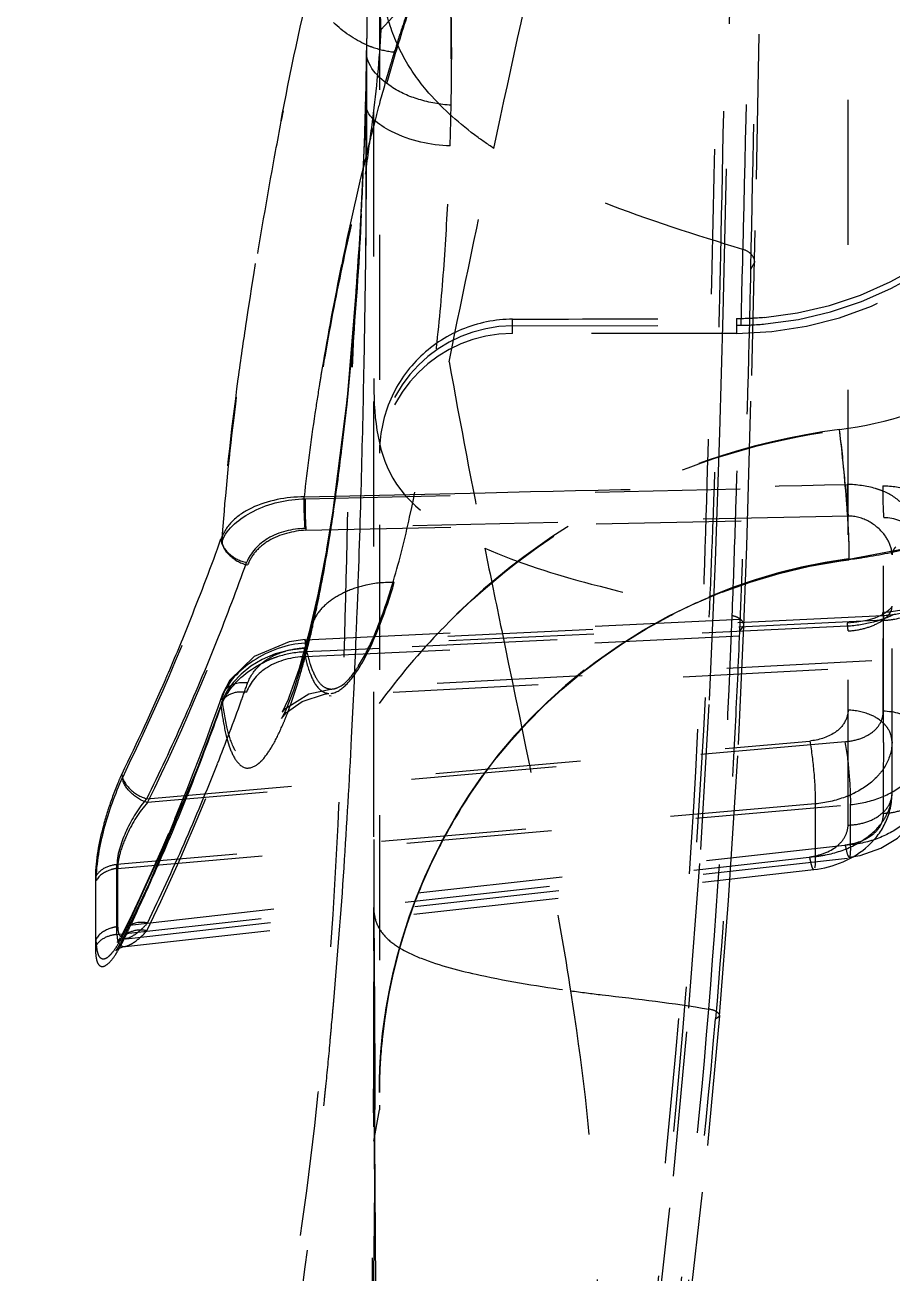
# Model space of a CAD drawing. Header units: millimetres. Extents: x 1540 to 3369, y -3458 to 1222.
# Drawn here: x 2624.33 to 2634.09, y -501.6 to -487.55 of the extents above; entities that cross this region are included whole.
import ezdxf

# ---------------------------------------------------------------- set-up
doc = ezdxf.new("R2010")
doc.units = ezdxf.units.MM
doc.header["$LTSCALE"] = 16.335
doc.linetypes.add('HIDDEN', pattern=[0.2, 0.1, -0.1])
doc.layers.add('21', color=7, linetype='CONTINUOUS')

msp = doc.modelspace()

# ---------------------------------------------------------------- linework, layer by layer
at = {"layer": '21', "color": 8, "linetype": 'HIDDEN'}
for p, q in [((2633.592, -496.558), (2633.596, -481.11)), ((2632.561, -489.286), (2632.668, -483.542)), ((2628.251, -506.491), (2628.251, -483.979)), ((2628.315, -486.644), (2628.315, -499.765)), ((2628.16, -488.424), (2628.162, -488.399)), ((2628.16, -488.48), (2628.162, -488.399)), ((2628.162, -488.399), (2628.162, -490.183)), ((2628.16, -488.424), (2628.151, -488.734)), ((2628.151, -488.734), (2628.08, -490.198)), ((2628.17, -489.325), (2628.171, -489.112)), ((2628.111, -489.676), (2628.108, -489.771)), ((2632.405, -490.215), (2632.408, -490.076)), ((2628.08, -490.198), (2627.952, -491.748)), ((2632.495, -490.299), (2632.54, -490.219)), ((2632.141, -490.871), (2632.143, -490.792)), ((2629.815, -491.021), (2629.815, -490.862)), ((2629.815, -490.937), (2632.336, -490.93)), ((2632.336, -490.852), (2632.336, -491.021)), ((2632.335, -491.021), (2629.815, -491.021)), ((2627.952, -491.748), (2627.761, -493.251)), ((2627.478, -492.885), (2633.981, -492.737)), ((2627.468, -492.861), (2627.812, -492.853)), ((2627.812, -492.853), (2628.315, -492.842)), ((2628.315, -492.842), (2629.506, -492.815)), ((2633.592, -493.078), (2627.479, -493.217)), ((2627.488, -493.237), (2633.992, -493.098)), ((2633.987, -495.273), (2633.992, -493.098)), ((2627.761, -493.251), (2627.552, -494.329)), ((2633.599, -493.565), (2634.314, -493.43)), ((2633.596, -493.561), (2633.599, -493.565)), ((2633.596, -493.567), (2633.599, -493.571)), ((2633.599, -493.565), (2633.599, -493.565)), ((2633.599, -493.571), (2633.599, -493.571)), ((2634.086, -496.202), (2634.086, -493.516)), ((2627.625, -493.945), (2627.521, -494.396)), ((2627.48, -494.472), (2633.983, -494.164)), ((2633.983, -494.164), (2633.983, -494.164)), ((2634.086, -494.097), (2634.086, -494.092)), ((2633.982, -494.203), (2627.478, -494.51)), ((2633.992, -494.252), (2627.489, -494.56)), ((2633.581, -494.319), (2628.315, -494.568)), ((2632.369, -494.38), (2632.418, -494.313)), ((2633.69, -494.275), (2633.583, -494.285)), ((2633.583, -494.283), (2633.583, -494.283)), ((2633.801, -494.255), (2633.69, -494.275)), ((2633.891, -494.228), (2633.801, -494.255)), ((2627.521, -494.396), (2627.411, -494.794)), ((2627.554, -494.323), (2627.466, -494.665)), ((2627.478, -494.661), (2633.592, -494.371)), ((2627.552, -494.329), (2627.544, -494.411)), ((2627.554, -494.323), (2627.552, -494.329)), ((2627.469, -494.569), (2627.306, -494.588)), ((2627.47, -494.573), (2627.469, -494.572)), ((2627.48, -494.472), (2627.48, -494.472)), ((2627.761, -494.595), (2627.565, -494.604)), ((2628.315, -494.568), (2627.761, -494.595)), ((2637.122, -494.537), (2627.782, -495.026)), ((2626.907, -494.661), (2626.63, -494.927)), ((2626.995, -494.693), (2626.867, -494.77)), ((2627.466, -494.665), (2627.349, -495.043)), ((2627.565, -494.604), (2627.468, -494.608)), ((2636.627, -494.637), (2627.774, -495.101)), ((2626.758, -494.858), (2626.669, -494.952)), ((2626.867, -494.77), (2626.758, -494.858)), ((2627.411, -494.794), (2627.301, -495.11)), ((2626.63, -494.927), (2626.55, -495.083)), ((2626.55, -495.083), (2626.497, -495.233)), ((2626.557, -495.134), (2626.537, -495.188)), ((2626.55, -495.083), (2626.544, -495.12)), ((2627.349, -495.043), (2627.257, -495.272)), ((2627.301, -495.11), (2627.287, -495.144)), ((2627.749, -495.1), (2627.774, -495.101)), ((2627.782, -495.026), (2627.784, -495.026)), ((2626.54, -495.18), (2626.267, -495.913)), ((2626.497, -495.233), (2626.426, -495.427)), ((2626.532, -495.222), (2626.537, -495.188)), ((2626.537, -495.188), (2626.54, -495.18)), ((2627.257, -495.272), (2627.226, -495.334)), ((2626.426, -495.427), (2626.356, -495.616)), ((2625.697, -496.261), (2633.159, -495.612)), ((2633.56, -495.62), (2625.706, -496.304)), ((2626.356, -495.616), (2626.286, -495.8)), ((2633.989, -495.628), (2633.988, -496.07)), ((2626.286, -495.8), (2626.216, -495.98)), ((2626.267, -495.913), (2625.718, -497.223)), ((2626.216, -495.98), (2626.146, -496.156)), ((2633.988, -496.07), (2633.987, -496.427)), ((2626.146, -496.156), (2626.077, -496.326)), ((2633.22, -496.32), (2625.36, -497.004)), ((2625.369, -497.046), (2633.62, -496.328)), ((2626.077, -496.326), (2626.009, -496.492)), ((2633.22, -496.32), (2633.22, -496.912)), ((2633.62, -496.781), (2633.62, -496.328)), ((2625.941, -496.653), (2625.874, -496.809)), ((2633.62, -496.781), (2625.369, -497.703)), ((2625.874, -496.809), (2625.808, -496.96)), ((2625.36, -497.79), (2633.22, -496.912)), ((2625.466, -497.838), (2633.606, -496.929)), ((2625.808, -496.96), (2625.743, -497.105)), ((2625.36, -497.266), (2625.36, -497.004)), ((2625.369, -497.046), (2625.369, -497.703)), ((2625.457, -497.925), (2633.206, -497.06)), ((2625.743, -497.105), (2625.68, -497.244)), ((2625.119, -497.143), (2625.119, -497.928)), ((2625.36, -497.528), (2625.36, -497.266)), ((2625.718, -497.223), (2625.429, -497.839)), ((2625.68, -497.244), (2625.618, -497.377)), ((2625.618, -497.377), (2625.558, -497.504)), ((2625.36, -497.79), (2625.36, -497.528)), ((2625.558, -497.504), (2625.501, -497.624)), ((2628.307, -508.27), (2628.252, -497.488)), ((2628.254, -497.487), (2628.258, -498.168)), ((2625.501, -497.624), (2625.447, -497.736)), ((2625.559, -497.593), (2625.524, -497.668)), ((2625.453, -497.817), (2625.417, -497.892)), ((2625.436, -497.756), (2625.425, -497.805)), ((2625.439, -497.75), (2625.436, -497.756)), ((2625.483, -497.755), (2625.453, -497.817)), ((2625.428, -497.84), (2625.399, -497.894)), ((2625.428, -497.84), (2625.417, -497.892)), ((2625.441, -497.837), (2625.458, -497.835)), ((2625.443, -497.926), (2625.445, -497.925)), ((2625.444, -497.926), (2625.457, -497.925)), ((2625.459, -497.839), (2625.466, -497.838)), ((2628.258, -498.168), (2628.26, -498.574)), ((2628.26, -498.574), (2628.262, -498.857)), ((2627.778, -498.806), (2627.786, -498.72)), ((2632.099, -498.742), (2632.146, -498.707)), ((2632.146, -498.707), (2632.146, -498.706)), ((2628.262, -498.857), (2628.263, -499.171)), ((2628.263, -499.171), (2628.264, -499.569)), ((2628.264, -499.569), (2628.265, -499.763)), ((2628.251, -500.117), (2628.315, -499.765))]:
    msp.add_line(p, q, dxfattribs=at)
for points in [[(2630.523, -507.928), (2630.76, -506.695), (2631.117, -504.55), (2631.402, -502.491), (2631.626, -500.513), (2631.8, -498.621), (2631.933, -496.833), (2632.032, -495.152), (2632.1, -493.588), (2632.149, -492.139), (2632.186, -490.8), (2632.301, -485.496)], [(2632.418, -494.313), (2632.45, -493.418), (2632.507, -491.495), (2632.561, -489.286)], [(2628.111, -489.678), (2628.086, -490.138), (2628.049, -490.69)], [(2628.003, -491.253), (2627.947, -491.82), (2627.881, -492.382), (2627.805, -492.929), (2627.72, -493.452)], [(2631.876, -494.061), (2632.198, -493.921), (2632.528, -493.804), (2632.871, -493.704), (2633.225, -493.624), (2633.599, -493.565)], [(2632.175, -493.935), (2632.488, -493.823), (2632.815, -493.725), (2633.156, -493.644), (2633.511, -493.583), (2633.599, -493.571)], [(2634.486, -493.969), (2634.485, -493.97), (2634.483, -493.977), (2634.473, -493.993), (2634.45, -494.017), (2634.412, -494.046), (2634.356, -494.079), (2634.278, -494.111), (2634.175, -494.141), (2634.049, -494.161), (2633.983, -494.166)], [(2629.484, -495.999), (2629.654, -495.77), (2629.842, -495.547), (2630.045, -495.33), (2630.263, -495.12), (2630.496, -494.917), (2630.744, -494.723), (2631.007, -494.538), (2631.284, -494.365), (2631.575, -494.203), (2631.88, -494.055)], [(2634.012, -494.168), (2633.96, -494.198), (2633.891, -494.228)], [(2634.072, -494.117), (2634.049, -494.14), (2634.019, -494.163)], [(2634.086, -494.096), (2634.086, -494.096), (2634.083, -494.101), (2634.072, -494.117)], [(2629.636, -495.799), (2629.801, -495.601), (2629.978, -495.407), (2630.168, -495.216), (2630.371, -495.029), (2630.588, -494.848), (2630.819, -494.674), (2631.063, -494.507), (2631.32, -494.348), (2631.591, -494.2)], [(2632.145, -498.706), (2632.247, -497.408), (2632.357, -495.652), (2632.418, -494.313)], [(2627.48, -494.469), (2627.299, -494.493), (2626.907, -494.661)], [(2627.306, -494.588), (2627.142, -494.631), (2626.995, -494.693)], [(2626.669, -494.952), (2626.603, -495.046), (2626.557, -495.134)], [(2627.226, -495.334), (2627.213, -495.357), (2627.271, -495.291), (2627.445, -495.165), (2627.698, -495.084), (2627.748, -495.077)], [(2627.287, -495.144), (2627.22, -495.286), (2627.259, -495.244), (2627.521, -495.08), (2627.784, -495.025)], [(2628.579, -497.82), (2628.652, -497.593), (2628.734, -497.369), (2628.828, -497.143), (2628.932, -496.915), (2629.049, -496.686), (2629.179, -496.456), (2629.323, -496.226), (2629.481, -495.997)], [(2628.644, -497.619), (2628.717, -497.417), (2628.799, -497.214), (2628.889, -497.011), (2628.988, -496.808), (2629.097, -496.605), (2629.215, -496.402), (2629.344, -496.2), (2629.484, -495.999)], [(2633.605, -496.921), (2633.728, -496.9), (2633.959, -496.82), (2634.146, -496.706), (2634.289, -496.572), (2634.392, -496.425), (2634.457, -496.27), (2634.485, -496.11), (2634.486, -496.071)], [(2625.396, -497.83), (2625.375, -497.864), (2625.365, -497.877)], [(2625.436, -497.756), (2625.423, -497.782), (2625.405, -497.813)], [(2628.315, -499.561), (2628.315, -499.499), (2628.32, -499.31), (2628.333, -499.111), (2628.352, -498.906), (2628.38, -498.695), (2628.417, -498.479), (2628.462, -498.26), (2628.516, -498.038), (2628.579, -497.816)], [(2625.35, -497.97), (2625.347, -497.974), (2625.364, -497.959), (2625.397, -497.94), (2625.439, -497.927), (2625.443, -497.926)], [(2625.397, -497.897), (2625.363, -497.953), (2625.35, -497.97)], [(2625.365, -497.877), (2625.362, -497.881), (2625.363, -497.88), (2625.38, -497.866), (2625.405, -497.85), (2625.434, -497.839), (2625.441, -497.837)], [(2628.315, -499.571), (2628.317, -499.414), (2628.325, -499.222), (2628.341, -499.02), (2628.364, -498.816), (2628.393, -498.616), (2628.429, -498.418), (2628.472, -498.219), (2628.522, -498.02)], [(2628.257, -498.166), (2628.23, -502.306), (2628.171, -503.648)], [(2631.636, -503.295), (2631.767, -502.315), (2632.011, -500.166), (2632.146, -498.707)]]:
    msp.add_lwpolyline(points, dxfattribs=at)
for centre, radius, start, end in [((2700.574, -516.384), 83.119, 154.08027, 160.63914), ((2632.335, -487.121), 3.9, 270.0158, 89.9842), ((2091.599, -476.882), 540.971, 358.60247, 359.0178), ((1808.553, -470.861), 824.171, 358.648553, 358.919114), ((2632.31, -486.93), 3.925, 274.9175, 359.998), ((2632.321, -487.016), 3.914, 274.9836, 359.9844), ((2727.648, -489.084), 99.486, 179.04714, 179.16371), ((2647.475, -493.731), 19.881, 162.1831, 162.8003), ((2569.347, -487.043), 58.83, 359.05045, 359.22881), ((2628.596, -486.777), 1.082, 246.7944, 251.0999), ((2548.252, -488.34), 79.922, 359.85901, 0.36201), ((2628.584, -486.814), 1.043, 251.105, 264.4795), ((2641.073, -491.752), 13.18, 162.7867, 163.0394), ((2571.258, -487.076), 56.919, 358.8619, 359.0511), ((2573.851, -487.127), 54.326, 358.6588, 358.8619), ((2583.071, -487.288), 45.104, 357.5558, 358.4859), ((2476.878, -488.211), 151.296, 359.65871, 359.87655), ((2650.653, -494.461), 23.136, 164.9058, 165.5303), ((2593.453, -487.841), 35.675, 358.2831, 359.0205), ((2653.755, -495.264), 26.34, 165.5259, 165.9607), ((2657.248, -496.133), 29.939, 166.1142, 166.5629), ((2655.583, -495.723), 28.225, 165.9573, 166.1116), ((2661.406, -497.118), 34.213, 166.5757, 168.4096), ((2582.063, -487.247), 46.113, 356.6309, 357.5579), ((2471.14, -488.295), 157.033, 359.31104, 359.62441), ((2582.746, -487.285), 45.429, 356.419, 356.6284), ((2582.834, -487.291), 45.341, 355.8586, 356.4195), ((2453.207, -488.047), 174.968, 358.88099, 359.3005), ((2325.432, -483.365), 306.801, 358.61285, 358.73254), ((2660.804, -497.025), 33.605, 168.3591, 170.4103), ((2584.948, -487.452), 43.221, 354.5399, 355.8693), ((2629.819, -492.441), 1.504, 90.1717, 179.9822), ((2632.32, -487.002), 3.851, 270.2416, 274.8964), ((2632.324, -487.062), 3.868, 270.1838, 275.0011), ((2629.815, -492.521), 1.5, 90, 180), ((2717.502, -475.563), 89.798, 190.11959, 191.48296), ((2657.069, -496.381), 29.815, 170.4361, 170.7664), ((2469.356, -488.399), 158.815, 358.41418, 358.89417), ((2588.58, -487.792), 39.573, 354.3016, 354.5298), ((2590.931, -488.027), 37.21, 354.0158, 354.3022), ((2598.378, -488.839), 29.719, 352.5031, 354.0762), ((2604.513, -489.643), 23.531, 351.5673, 352.494), ((2496.398, -489.17), 131.762, 357.82404, 358.42373), ((2607.048, -490.014), 20.969, 351.1007, 351.5551), ((2607.803, -490.132), 20.205, 350.903, 351.0992), ((2602.235, -484.699), 25.807, 333.9764, 340.3814), ((2601.877, -484.511), 26.187, 338.2, 340.3059), ((2813.978, -456.096), 188.218, 191.44354, 191.73194), ((2632.864, -487.727), 5.886, 279.2153, 284.4827), ((2602.838, -485.04), 25.464, 338.2018, 340.354), ((2632.885, -487.85), 5.761, 277.0884, 279.2031), ((2602.31, -484.884), 26.035, 333.9826, 340.3727), ((2507.891, -489.599), 120.26, 357.69229, 357.82025), ((2602.448, -484.737), 25.574, 336.761, 338.1939), ((2533.045, -490.496), 99.311, 355.30125, 357.86202), ((2145.168, -493.857), 488.824, 359.79249, 359.95373), ((2616.253, -491.698), 11.612, 346.0888, 346.4879), ((2616.366, -491.769), 11.485, 346.7005, 347.0893), ((2521.405, -490.164), 106.735, 357.09447, 357.70348), ((2624.807, -492.945), 3.754, 336.2445, 337.5123), ((2634.751, -499.895), 7.974, 135.9119, 143.8211), ((2602.668, -484.97), 25.648, 336.0472, 338.1976), ((2617.05, -491.896), 10.791, 345.5514, 346.0907), ((2627.535, -495.787), 1.182, 108.0766, 113.0197), ((2627.524, -495.754), 1.147, 92.8022, 108.065), ((2602.636, -484.817), 25.369, 336.5472, 336.7593), ((2602.545, -484.775), 25.47, 333.9014, 336.5428), ((2602.499, -486.38), 25.801, 340.1039, 340.5788), ((2601.715, -486.354), 26.331, 334.2217, 340.5541), ((2601.749, -486.168), 26.601, 334.1924, 340.4697), ((2602.24, -486.285), 26.077, 338.4422, 340.1017), ((2601.263, -486.255), 26.813, 338.388, 340.462), ((2601.863, -484.609), 26.531, 333.9461, 336.0401), ((2539.112, -491.092), 89.004, 356.16897, 357.11346), ((2601.762, -486.096), 26.591, 336.3366, 338.4405), ((2601.825, -486.474), 26.21, 336.2728, 338.3822), ((2634.457, -499.6), 6.141, 147.1343, 155.1639), ((2601.2, -485.849), 27.204, 334.2646, 336.3363), ((2845.045, -496.366), 216.794, 180.09376, 180.29618), ((2945.347, -496.753), 317.096, 179.99541, 180.13275), ((2601.916, -486.512), 26.111, 334.8891, 336.269), ((2551.346, -491.926), 76.742, 355.05834, 356.17948), ((2634.522, -499.631), 6.213, 155.1573, 163.3468), ((2601.661, -486.393), 26.393, 334.502, 334.7099), ((2634.449, -499.609), 6.137, 163.3434, 170.4737), ((2555.552, -492.282), 72.52, 354.90732, 355.0527), ((2634.309, -499.585), 5.994, 170.4822, 175.1486), ((2548.422, -491.798), 83.88, 352.14124, 355.32706), ((2555.767, -492.301), 72.304, 354.67791, 354.83826), ((2545.963, -491.412), 86.447, 352.09728, 355.13611), ((2555.371, -492.264), 72.703, 354.2873, 354.67775), ((2346.039, -500.321), 282.223, 0.13448, 0.25516), ((2634.16, -499.572), 5.845, 175.1482, 179.9868), ((2555.093, -492.236), 72.982, 354.13575, 354.28749), ((2558.908, -492.684), 69.141, 351.45048, 354.18191), ((2488.81, -499.939), 139.455, 359.92841, 0.0723), ((2538.921, -500.072), 89.344, 359.01837, 359.97354)]:
    msp.add_arc(centre, radius, start, end, dxfattribs=at)
msp.add_ellipse((2559.427, -425.751), major_axis=(1245.426, 0.87), ratio=0.052403, start_param=-1.514286, end_param=-1.512258, dxfattribs=at)
for points, knots in [([(2611.575, -497.351), (2612.064, -495.871), (2613.105, -492.854), (2614.799, -488.416), (2616.69, -484.151), (2619.312, -478.964), (2622.077, -474.254), (2624.504, -469.904), (2625.576, -467.978), (2626.072, -467.116)], [0, 0, 0, 0, 0.13916, 0.284801, 0.423898, 0.555404, 0.803295, 0.911186, 1, 1, 1, 1]), ([(2626.198, -480.2), (2625.53, -481.578), (2624.24, -484.46), (2623.107, -487.408), (2622.583, -488.946)], [0, 0, 0, 0, 0.485312, 1, 1, 1, 1]), ([(2620.032, -492.601), (2620.229, -491.903), (2620.635, -490.542), (2621.473, -487.983), (2622.588, -485.199), (2623.958, -482.485), (2624.953, -481.016), (2625.432, -480.455)], [0, 0, 0, 0, 0.162695, 0.318687, 0.60398, 0.834614, 1, 1, 1, 1]), ([(2621.497, -493.002), (2622.146, -490.817), (2623.548, -486.535), (2625.36, -482.407), (2626.338, -480.414)], [0, 0, 0, 0, 0.506653, 1, 1, 1, 1]), ([(2619.745, -497.107), (2620.11, -495.658), (2620.695, -493.469), (2621.577, -490.569), (2622.538, -487.729), (2623.814, -484.426), (2624.936, -481.887), (2625.5, -480.7)], [0, 0, 0, 0, 0.257319, 0.390261, 0.522105, 0.773658, 1, 1, 1, 1]), ([(2624.733, -480.979), (2624.08, -482.025), (2622.843, -484.428), (2621.296, -488.3), (2619.994, -492.454), (2619.253, -495.248), (2618.924, -496.626)], [0, 0, 0, 0, 0.220945, 0.482469, 0.746194, 1, 1, 1, 1]), ([(2625.481, -481.229), (2624.919, -482.417), (2623.829, -484.912), (2622.314, -488.805), (2621.035, -492.93), (2620.27, -495.736), (2619.912, -497.147)], [0, 0, 0, 0, 0.233339, 0.483503, 0.741455, 1, 1, 1, 1]), ([(2632.197, -482.415), (2632.245, -483.445), (2632.202, -485.442), (2632.094, -488.345), (2632.041, -491.167), (2631.946, -495.143), (2631.671, -499.405), (2631.105, -504.065), (2630.687, -506.606), (2630.41, -507.951)], [0, 0, 0, 0, 0.120585, 0.233469, 0.340009, 0.450823, 0.698828, 0.839374, 1, 1, 1, 1]), ([(2632.157, -490.152), (2632.185, -488.926), (2632.229, -486.603), (2632.267, -484.279), (2632.276, -483.181)], [0, 0, 0, 0, 0.527582, 1, 1, 1, 1]), ([(2629.604, -488.938), (2629.805, -487.995), (2630.085, -486.74), (2630.342, -485.481), (2630.404, -485.166)], [0, 0, 0, 0, 0.750627, 1, 1, 1, 1]), ([(2626.544, -493.364), (2626.575, -492.908), (2626.67, -491.965), (2626.874, -490.544), (2627.074, -489.352), (2627.248, -488.435), (2627.377, -487.808), (2627.503, -487.242), (2627.624, -486.749), (2627.734, -486.34), (2627.822, -486.056), (2627.888, -485.878), (2627.929, -485.781), (2627.966, -485.71), (2627.999, -485.664), (2628.034, -485.638), (2628.072, -485.654), (2628.092, -485.698), (2628.103, -485.733), (2628.108, -485.755)], [0, 0, 0, 0, 0.170278, 0.353487, 0.535269, 0.621194, 0.70139, 0.77409, 0.83762, 0.890692, 0.932176, 0.948336, 0.961385, 0.97132, 0.978231, 0.982591, 0.986201, 0.991665, 1, 1, 1, 1]), ([(2628.134, -486.067), (2628.169, -486.308), (2628.271, -486.815), (2628.318, -487.331), (2628.332, -487.604)], [0, 0, 0, 0, 0.472257, 1, 1, 1, 1]), ([(2628.993, -486.716), (2628.971, -486.715), (2628.915, -486.762), (2628.853, -486.869), (2628.772, -487.044), (2628.64, -487.395), (2628.459, -487.971), (2628.233, -488.796), (2628.001, -489.759), (2627.782, -490.798), (2627.601, -491.848), (2627.514, -492.547), (2627.478, -492.885)], [0, 0, 0, 0, 0.010561, 0.030147, 0.05992, 0.099617, 0.206142, 0.34276, 0.500698, 0.6701, 0.840425, 1, 1, 1, 1]), ([(2629.124, -487.928), (2629.126, -487.758), (2629.124, -487.458), (2629.109, -487.118), (2629.083, -486.907), (2629.063, -486.803), (2629.029, -486.718), (2628.994, -486.716)], [0, 0, 0, 0, 0.412813, 0.722006, 0.833425, 0.915629, 1, 1, 1, 1]), ([(2627.544, -487.03), (2627.407, -487.609), (2627.142, -488.893), (2626.921, -490.185), (2626.815, -490.892)], [0, 0, 0, 0, 0.453961, 1, 1, 1, 1]), ([(2628.65, -487.342), (2628.642, -487.366), (2628.607, -487.468), (2628.573, -487.569), (2628.548, -487.648)], [0, 0, 0, 0, 0.234301, 1, 1, 1, 1]), ([(2629.123, -488.451), (2629.125, -488.352), (2629.13, -488), (2629.13, -487.648), (2629.123, -487.395)], [0, 0, 0, 0, 0.282402, 1, 1, 1, 1]), ([(2628.843, -488.28), (2628.742, -488.159), (2628.56, -487.896), (2628.446, -487.597), (2628.401, -487.444)], [0, 0, 0, 0, 0.496565, 1, 1, 1, 1]), ([(2628.332, -487.604), (2628.314, -487.939), (2628.261, -488.454), (2628.166, -489.142), (2628.118, -489.5), (2628.11, -489.679)], [0, 0, 0, 0, 0.482516, 0.742654, 1, 1, 1, 1]), ([(2633.495, -492.103), (2634.035, -492.033), (2635.094, -491.693), (2636.399, -490.668), (2637.249, -489.243), (2637.454, -488.15), (2637.456, -487.604)], [0, 0, 0, 0, 0.251113, 0.499773, 0.748574, 1, 1, 1, 1]), ([(2638.877, -487.599), (2638.875, -488.32), (2638.597, -489.772), (2637.463, -491.667), (2635.719, -493.021), (2634.311, -493.472), (2633.596, -493.561)], [0, 0, 0, 0, 0.25002, 0.500011, 0.749999, 1, 1, 1, 1]), ([(2629.123, -488.451), (2629, -488.446), (2628.76, -488.4), (2628.405, -488.248), (2628.155, -487.998), (2628.172, -487.835)], [0, 0, 0, 0, 0.30715, 0.591204, 1, 1, 1, 1]), ([(2628.275, -494.38), (2628.352, -494.194), (2628.495, -493.767), (2628.744, -492.762), (2628.917, -491.627), (2629.036, -490.429), (2629.103, -489.287), (2629.13, -488.455), (2629.124, -487.928)], [0, 0, 0, 0, 0.092702, 0.205975, 0.474954, 0.618357, 0.758336, 1, 1, 1, 1]), ([(2628.466, -487.907), (2628.454, -487.949), (2628.401, -488.125), (2628.352, -488.301), (2628.315, -488.436)], [0, 0, 0, 0, 0.237156, 1, 1, 1, 1]), ([(2629.604, -488.938), (2629.53, -488.89), (2629.255, -488.696), (2629.003, -488.469), (2628.843, -488.28)], [0, 0, 0, 0, 0.263515, 1, 1, 1, 1]), ([(2629.113, -488.91), (2628.885, -488.9), (2628.542, -488.836), (2628.158, -488.569), (2628.16, -488.424)], [0, 0, 0, 0, 0.611574, 1, 1, 1, 1]), ([(2632.408, -490.076), (2631.876, -489.913), (2630.912, -489.61), (2629.983, -489.188), (2629.604, -488.938)], [0, 0, 0, 0, 0.550636, 1, 1, 1, 1]), ([(2628.107, -489.771), (2628.067, -490.224), (2628.011, -491.205), (2627.944, -493.331), (2627.892, -496.085), (2627.689, -499.299), (2627.279, -502.318), (2626.712, -505.163), (2626.056, -507.792), (2625.362, -510.026), (2624.63, -511.741), (2623.858, -512.974), (2623.093, -513.873), (2622.321, -514.502), (2621.614, -514.763), (2621.071, -514.744), (2620.507, -514.576), (2619.782, -514.045), (2619, -512.988), (2618.623, -512.068), (2618.452, -511.533)], [0, 0, 0, 0, 0.043231, 0.093281, 0.202113, 0.30499, 0.399078, 0.491373, 0.580596, 0.656435, 0.713418, 0.757257, 0.794123, 0.82521, 0.851134, 0.86341, 0.876245, 0.906527, 0.946599, 1, 1, 1, 1]), ([(2628.108, -489.771), (2628.083, -490.264), (2628.017, -491.236), (2627.865, -492.633), (2627.689, -493.716), (2627.521, -494.472), (2627.395, -494.929), (2627.269, -495.299), (2627.143, -495.575), (2627.024, -495.757), (2626.909, -495.847), (2626.821, -495.848), (2626.764, -495.817), (2626.715, -495.762), (2626.649, -495.641), (2626.586, -495.424), (2626.557, -495.231), (2626.544, -495.12)], [0, 0, 0, 0, 0.206787, 0.408806, 0.589145, 0.666575, 0.733285, 0.788129, 0.830281, 0.860098, 0.879631, 0.887466, 0.895737, 0.905786, 0.918458, 0.952953, 1, 1, 1, 1]), ([(2632.54, -490.218), (2632.54, -490.189), (2632.508, -490.121), (2632.445, -490.087), (2632.408, -490.076)], [0, 0, 0, 0, 0.437875, 1, 1, 1, 1]), ([(2632.287, -494.201), (2632.3, -493.86), (2632.346, -492.531), (2632.381, -491.202), (2632.405, -490.215)], [0, 0, 0, 0, 0.257037, 1, 1, 1, 1]), ([(2632.494, -490.299), (2632.487, -490.631), (2632.454, -491.992), (2632.412, -493.352), (2632.369, -494.38)], [0, 0, 0, 0, 0.244131, 1, 1, 1, 1]), ([(2626.815, -490.892), (2626.783, -491.105), (2626.666, -491.917), (2626.576, -492.733), (2626.532, -493.336)], [0, 0, 0, 0, 0.26244, 1, 1, 1, 1]), ([(2632.029, -494.218), (2632.041, -493.934), (2632.087, -492.819), (2632.12, -491.703), (2632.141, -490.871)], [0, 0, 0, 0, 0.253979, 1, 1, 1, 1]), ([(2627.641, -491.597), (2627.623, -491.706), (2627.557, -492.126), (2627.502, -492.548), (2627.468, -492.861)], [0, 0, 0, 0, 0.260059, 1, 1, 1, 1]), ([(2628.251, -491.531), (2628.251, -491.911), (2628.309, -492.803), (2629.103, -493.266), (2629.501, -493.439)], [0, 0, 0, 0, 0.466606, 1, 1, 1, 1]), ([(2633.495, -492.103), (2632.478, -492.239), (2630.472, -492.915), (2628.921, -494.356), (2628.315, -495.184)], [0, 0, 0, 0, 0.499809, 1, 1, 1, 1]), ([(2629.024, -494.348), (2629.609, -493.745), (2630.998, -492.717), (2632.652, -492.221), (2633.495, -492.109)], [0, 0, 0, 0, 0.497081, 1, 1, 1, 1]), ([(2633.599, -493.571), (2633.602, -493.57), (2633.602, -493.555), (2633.605, -493.534), (2633.604, -493.494), (2633.604, -493.417), (2633.599, -493.29), (2633.589, -493.108), (2633.574, -492.891), (2633.546, -492.552), (2633.518, -492.286), (2633.495, -492.103)], [0, 0, 0, 0, 0.006497, 0.023105, 0.049418, 0.084914, 0.181049, 0.306452, 0.456037, 0.624811, 1, 1, 1, 1]), ([(2633.604, -493.485), (2633.603, -493.305), (2633.572, -492.846), (2633.529, -492.388), (2633.495, -492.109)], [0, 0, 0, 0, 0.389514, 1, 1, 1, 1]), ([(2633.99, -492.801), (2633.961, -492.789), (2633.83, -492.742), (2633.689, -492.725), (2633.581, -492.722)], [0, 0, 0, 0, 0.224825, 1, 1, 1, 1]), ([(2633.581, -492.722), (2633.581, -492.815), (2633.584, -492.933), (2633.59, -493.052), (2633.592, -493.078)], [0, 0, 0, 0, 0.780317, 1, 1, 1, 1]), ([(2633.981, -492.737), (2633.981, -492.768), (2633.982, -492.889), (2633.985, -493.009), (2633.992, -493.098)], [0, 0, 0, 0, 0.260042, 1, 1, 1, 1]), ([(2633.981, -492.737), (2634.085, -492.738), (2634.282, -492.766), (2634.537, -492.893), (2634.723, -493.081), (2634.77, -493.247), (2634.772, -493.328)], [0, 0, 0, 0, 0.286799, 0.544407, 0.776702, 1, 1, 1, 1]), ([(2627.468, -492.861), (2627.266, -492.866), (2626.969, -492.914), (2626.655, -493.118), (2626.559, -493.261), (2626.532, -493.336)], [0, 0, 0, 0, 0.549752, 0.783739, 1, 1, 1, 1]), ([(2626.544, -493.364), (2626.601, -493.212), (2626.919, -492.967), (2627.278, -492.888), (2627.478, -492.885)], [0, 0, 0, 0, 0.446763, 1, 1, 1, 1]), ([(2627.479, -493.217), (2627.477, -493.192), (2627.47, -493.073), (2627.468, -492.954), (2627.468, -492.861)], [0, 0, 0, 0, 0.215018, 1, 1, 1, 1]), ([(2627.478, -492.885), (2627.478, -492.976), (2627.48, -493.093), (2627.486, -493.21), (2627.488, -493.236)], [0, 0, 0, 0, 0.774624, 1, 1, 1, 1]), ([(2634.255, -493.003), (2634.239, -492.982), (2634.167, -492.896), (2634.069, -492.834), (2633.99, -492.801)], [0, 0, 0, 0, 0.241109, 1, 1, 1, 1]), ([(2634.486, -493.524), (2634.486, -493.414), (2634.35, -493.189), (2634.114, -493.095), (2633.992, -493.098)], [0, 0, 0, 0, 0.473038, 1, 1, 1, 1]), ([(2627.479, -493.217), (2627.334, -493.223), (2627.061, -493.28), (2626.866, -493.49), (2626.82, -493.601)], [0, 0, 0, 0, 0.546468, 1, 1, 1, 1]), ([(2627.488, -493.237), (2627.343, -493.248), (2627.129, -493.298), (2626.917, -493.468), (2626.853, -493.575), (2626.832, -493.629)], [0, 0, 0, 0, 0.54369, 0.783463, 1, 1, 1, 1]), ([(2627.561, -494.335), (2627.579, -494.257), (2627.652, -493.922), (2627.713, -493.585), (2627.754, -493.326)], [0, 0, 0, 0, 0.235224, 1, 1, 1, 1]), ([(2634.086, -493.516), (2634.086, -493.498), (2634.078, -493.422), (2634.044, -493.351), (2634.011, -493.304)], [0, 0, 0, 0, 0.240343, 1, 1, 1, 1]), ([(2626.532, -493.336), (2626.533, -493.398), (2626.622, -493.524), (2626.747, -493.587), (2626.82, -493.601)], [0, 0, 0, 0, 0.452449, 1, 1, 1, 1]), ([(2626.544, -493.364), (2626.544, -493.425), (2626.637, -493.548), (2626.759, -493.615), (2626.832, -493.629)], [0, 0, 0, 0, 0.454081, 1, 1, 1, 1]), ([(2629.501, -493.439), (2629.887, -493.61), (2630.813, -493.896), (2631.755, -494.096), (2632.287, -494.201)], [0, 0, 0, 0, 0.437519, 1, 1, 1, 1]), ([(2634.127, -493.426), (2634.121, -493.432), (2634.1, -493.458), (2634.086, -493.492), (2634.086, -493.516)], [0, 0, 0, 0, 0.274198, 1, 1, 1, 1]), ([(2633.596, -493.561), (2632.184, -493.74), (2629.4, -495.191), (2628.315, -498.137), (2628.315, -499.561)], [0, 0, 0, 0, 0.499671, 1, 1, 1, 1]), ([(2631.507, -494.241), (2631.67, -494.154), (2632.331, -493.835), (2633.051, -493.636), (2633.596, -493.567)], [0, 0, 0, 0, 0.250987, 1, 1, 1, 1]), ([(2633.599, -493.565), (2633.601, -493.564), (2633.602, -493.555), (2633.605, -493.531), (2633.604, -493.504), (2633.604, -493.485)], [0, 0, 0, 0, 0.079045, 0.274171, 1, 1, 1, 1]), ([(2634.772, -493.738), (2634.77, -493.802), (2634.707, -493.94), (2634.515, -494.074), (2634.266, -494.166), (2634.079, -494.196), (2633.982, -494.203)], [0, 0, 0, 0, 0.195055, 0.42675, 0.701304, 1, 1, 1, 1]), ([(2628.483, -493.826), (2628.376, -493.824), (2628.192, -493.839), (2627.949, -493.919), (2627.765, -494.023), (2627.621, -494.154), (2627.567, -494.267), (2627.554, -494.323)], [0, 0, 0, 0, 0.2848, 0.48772, 0.677342, 0.847398, 1, 1, 1, 1]), ([(2627.772, -495.076), (2627.835, -495.068), (2627.978, -494.961), (2628.245, -494.553), (2628.388, -494.14), (2628.483, -493.826)], [0, 0, 0, 0, 0.129294, 0.333611, 1, 1, 1, 1]), ([(2633.592, -494.371), (2633.653, -494.369), (2633.773, -494.349), (2633.952, -494.284), (2634.086, -494.177), (2634.086, -494.097)], [0, 0, 0, 0, 0.312207, 0.598486, 1, 1, 1, 1]), ([(2633.982, -494.203), (2633.981, -494.194), (2633.984, -494.184), (2633.98, -494.167), (2633.983, -494.166)], [0, 0, 0, 0, 0.744558, 1, 1, 1, 1]), ([(2633.992, -494.252), (2634.034, -494.251), (2634.183, -494.234), (2634.333, -494.178), (2634.413, -494.105)], [0, 0, 0, 0, 0.279486, 1, 1, 1, 1]), ([(2631.261, -503.255), (2631.361, -502.504), (2631.716, -499.501), (2631.928, -496.482), (2632.029, -494.218)], [0, 0, 0, 0, 0.250394, 1, 1, 1, 1]), ([(2632.376, -494.239), (2632.37, -494.234), (2632.343, -494.216), (2632.312, -494.206), (2632.287, -494.201)], [0, 0, 0, 0, 0.221308, 1, 1, 1, 1]), ([(2632.418, -494.313), (2632.418, -494.307), (2632.415, -494.277), (2632.394, -494.252), (2632.376, -494.239)], [0, 0, 0, 0, 0.225133, 1, 1, 1, 1]), ([(2633.583, -494.285), (2633.58, -494.285), (2633.584, -494.304), (2633.581, -494.311), (2633.581, -494.319)], [0, 0, 0, 0, 0.248037, 1, 1, 1, 1]), ([(2633.968, -494.245), (2633.938, -494.255), (2633.812, -494.293), (2633.681, -494.314), (2633.581, -494.319)], [0, 0, 0, 0, 0.240875, 1, 1, 1, 1]), ([(2633.592, -494.371), (2633.591, -494.359), (2633.589, -494.338), (2633.588, -494.31), (2633.584, -494.296), (2633.585, -494.286), (2633.583, -494.285)], [0, 0, 0, 0, 0.42645, 0.737466, 0.929572, 1, 1, 1, 1]), ([(2633.986, -494.184), (2633.986, -494.188), (2633.989, -494.211), (2633.99, -494.234), (2633.992, -494.252)], [0, 0, 0, 0, 0.182305, 1, 1, 1, 1]), ([(2628.029, -494.843), (2628.047, -494.818), (2628.13, -494.696), (2628.195, -494.563), (2628.242, -494.457)], [0, 0, 0, 0, 0.212137, 1, 1, 1, 1]), ([(2629.692, -494.367), (2629.901, -495.377), (2630.185, -496.725), (2630.414, -498.083), (2630.467, -498.424)], [0, 0, 0, 0, 0.749214, 1, 1, 1, 1]), ([(2632.369, -494.38), (2632.354, -494.736), (2632.287, -496.192), (2632.192, -497.646), (2632.099, -498.742)], [0, 0, 0, 0, 0.244772, 1, 1, 1, 1]), ([(2627.478, -494.51), (2627.272, -494.521), (2626.896, -494.655), (2626.601, -494.95), (2626.544, -495.12)], [0, 0, 0, 0, 0.534411, 1, 1, 1, 1]), ([(2627.194, -494.62), (2627.217, -494.611), (2627.312, -494.58), (2627.412, -494.564), (2627.489, -494.56)], [0, 0, 0, 0, 0.238243, 1, 1, 1, 1]), ([(2627.396, -494.958), (2627.405, -494.929), (2627.441, -494.807), (2627.475, -494.683), (2627.5, -494.588)], [0, 0, 0, 0, 0.236529, 1, 1, 1, 1]), ([(2627.469, -494.569), (2627.467, -494.572), (2627.47, -494.588), (2627.468, -494.599), (2627.468, -494.608)], [0, 0, 0, 0, 0.285109, 1, 1, 1, 1]), ([(2627.478, -494.661), (2627.478, -494.648), (2627.476, -494.627), (2627.475, -494.596), (2627.47, -494.582), (2627.472, -494.569), (2627.469, -494.569)], [0, 0, 0, 0, 0.410679, 0.728168, 0.929815, 1, 1, 1, 1]), ([(2627.48, -494.469), (2627.476, -494.47), (2627.482, -494.49), (2627.478, -494.5), (2627.478, -494.51)], [0, 0, 0, 0, 0.257518, 1, 1, 1, 1]), ([(2627.478, -494.51), (2627.493, -494.587), (2627.524, -494.721), (2627.588, -494.888), (2627.67, -495.002), (2627.748, -495.028), (2627.781, -495.026)], [0, 0, 0, 0, 0.366249, 0.644316, 0.843819, 1, 1, 1, 1]), ([(2627.489, -494.56), (2627.488, -494.547), (2627.486, -494.525), (2627.485, -494.494), (2627.48, -494.481), (2627.482, -494.469), (2627.48, -494.469)], [0, 0, 0, 0, 0.435628, 0.747953, 0.934339, 1, 1, 1, 1]), ([(2626.532, -495.222), (2626.552, -495.167), (2626.669, -494.938), (2626.892, -494.776), (2627.073, -494.699)], [0, 0, 0, 0, 0.228774, 1, 1, 1, 1]), ([(2627.478, -494.661), (2627.332, -494.669), (2627.056, -494.729), (2626.861, -494.947), (2626.82, -495.061)], [0, 0, 0, 0, 0.547839, 1, 1, 1, 1]), ([(2626.968, -494.758), (2626.984, -494.743), (2627.052, -494.686), (2627.131, -494.644), (2627.194, -494.62)], [0, 0, 0, 0, 0.239131, 1, 1, 1, 1]), ([(2627.468, -494.608), (2627.486, -494.697), (2627.522, -494.842), (2627.594, -494.981), (2627.637, -495.024)], [0, 0, 0, 0, 0.596861, 1, 1, 1, 1]), ([(2627.784, -495.026), (2627.803, -495.025), (2627.906, -494.996), (2627.979, -494.911), (2628.029, -494.843)], [0, 0, 0, 0, 0.192444, 1, 1, 1, 1]), ([(2626.832, -494.959), (2626.801, -494.954), (2626.697, -494.952), (2626.576, -495.012), (2626.55, -495.083)], [0, 0, 0, 0, 0.287725, 1, 1, 1, 1]), ([(2627.229, -495.424), (2627.244, -495.391), (2627.306, -495.238), (2627.358, -495.081), (2627.396, -494.958)], [0, 0, 0, 0, 0.223041, 1, 1, 1, 1]), ([(2626.54, -495.18), (2626.556, -495.135), (2626.649, -495.059), (2626.761, -495.051), (2626.82, -495.061)], [0, 0, 0, 0, 0.446426, 1, 1, 1, 1]), ([(2627.637, -495.024), (2627.645, -495.032), (2627.677, -495.059), (2627.718, -495.075), (2627.748, -495.077)], [0, 0, 0, 0, 0.277194, 1, 1, 1, 1]), ([(2626.532, -495.222), (2626.537, -495.256), (2626.554, -495.379), (2626.577, -495.502), (2626.6, -495.588)], [0, 0, 0, 0, 0.282415, 1, 1, 1, 1]), ([(2633.592, -495.265), (2633.591, -495.283), (2633.581, -495.354), (2633.545, -495.422), (2633.507, -495.462)], [0, 0, 0, 0, 0.24133, 1, 1, 1, 1]), ([(2633.56, -495.62), (2633.62, -495.614), (2633.73, -495.592), (2633.873, -495.518), (2633.968, -495.408), (2633.988, -495.317), (2633.987, -495.273)], [0, 0, 0, 0, 0.296498, 0.556145, 0.783485, 1, 1, 1, 1]), ([(2633.987, -495.273), (2634.109, -495.274), (2634.288, -495.329), (2634.454, -495.482), (2634.486, -495.583), (2634.486, -495.629)], [0, 0, 0, 0, 0.549755, 0.791288, 1, 1, 1, 1]), ([(2627.092, -495.696), (2627.104, -495.677), (2627.155, -495.589), (2627.198, -495.497), (2627.229, -495.424)], [0, 0, 0, 0, 0.220317, 1, 1, 1, 1]), ([(2634.02, -495.445), (2634.009, -495.431), (2633.958, -495.377), (2633.893, -495.337), (2633.841, -495.315)], [0, 0, 0, 0, 0.234829, 1, 1, 1, 1]), ([(2633.507, -495.462), (2633.487, -495.483), (2633.387, -495.565), (2633.257, -495.602), (2633.159, -495.612)], [0, 0, 0, 0, 0.229694, 1, 1, 1, 1]), ([(2634.086, -495.621), (2634.086, -495.574), (2634.066, -495.51), (2634.031, -495.458), (2634.02, -495.445)], [0, 0, 0, 0, 0.735156, 1, 1, 1, 1]), ([(2626.6, -495.588), (2626.607, -495.611), (2626.631, -495.692), (2626.663, -495.77), (2626.695, -495.82)], [0, 0, 0, 0, 0.296053, 1, 1, 1, 1]), ([(2626.946, -495.872), (2626.959, -495.862), (2627.016, -495.811), (2627.06, -495.747), (2627.092, -495.696)], [0, 0, 0, 0, 0.207477, 1, 1, 1, 1]), ([(2633.159, -495.612), (2633.182, -495.729), (2633.209, -495.964), (2633.223, -496.202), (2633.22, -496.32)], [0, 0, 0, 0, 0.50095, 1, 1, 1, 1]), ([(2633.62, -496.328), (2633.623, -496.21), (2633.607, -495.973), (2633.582, -495.737), (2633.56, -495.62)], [0, 0, 0, 0, 0.499111, 1, 1, 1, 1]), ([(2633.62, -496.328), (2633.735, -496.317), (2633.953, -496.266), (2634.232, -496.109), (2634.43, -495.895), (2634.486, -495.714), (2634.486, -495.629)], [0, 0, 0, 0, 0.287117, 0.551482, 0.787497, 1, 1, 1, 1]), ([(2634.086, -495.621), (2634.086, -495.649), (2634.076, -495.767), (2634.024, -495.879), (2633.971, -495.95)], [0, 0, 0, 0, 0.242338, 1, 1, 1, 1]), ([(2626.695, -495.82), (2626.723, -495.862), (2626.802, -495.947), (2626.909, -495.9), (2626.946, -495.872)], [0, 0, 0, 0, 0.517041, 1, 1, 1, 1]), ([(2625.417, -495.979), (2625.404, -496.009), (2625.348, -496.136), (2625.3, -496.266), (2625.267, -496.366)], [0, 0, 0, 0, 0.238068, 1, 1, 1, 1]), ([(2625.417, -495.979), (2625.417, -496.042), (2625.504, -496.17), (2625.625, -496.243), (2625.697, -496.261)], [0, 0, 0, 0, 0.455938, 1, 1, 1, 1]), ([(2633.971, -495.95), (2633.952, -495.975), (2633.866, -496.076), (2633.753, -496.153), (2633.662, -496.198)], [0, 0, 0, 0, 0.235794, 1, 1, 1, 1]), ([(2625.127, -497.184), (2625.132, -496.986), (2625.204, -496.586), (2625.341, -496.207), (2625.425, -496.021)], [0, 0, 0, 0, 0.493036, 1, 1, 1, 1]), ([(2625.706, -496.304), (2625.633, -496.285), (2625.515, -496.21), (2625.426, -496.084), (2625.425, -496.021)], [0, 0, 0, 0, 0.542968, 1, 1, 1, 1]), ([(2634.486, -496.071), (2634.486, -496.157), (2634.43, -496.338), (2634.232, -496.554), (2633.953, -496.714), (2633.735, -496.769), (2633.62, -496.781)], [0, 0, 0, 0, 0.212272, 0.448651, 0.713272, 1, 1, 1, 1]), ([(2625.697, -496.261), (2625.601, -496.365), (2625.461, -496.605), (2625.366, -496.87), (2625.36, -497.004)], [0, 0, 0, 0, 0.513856, 1, 1, 1, 1]), ([(2633.206, -497.06), (2633.428, -497.035), (2633.766, -496.897), (2634.036, -496.534), (2634.086, -496.312), (2634.086, -496.202)], [0, 0, 0, 0, 0.505282, 0.752875, 1, 1, 1, 1]), ([(2633.662, -496.198), (2633.629, -496.215), (2633.488, -496.275), (2633.336, -496.309), (2633.22, -496.32)], [0, 0, 0, 0, 0.242147, 1, 1, 1, 1]), ([(2633.592, -496.558), (2633.656, -496.557), (2633.779, -496.539), (2633.941, -496.464), (2634.056, -496.349), (2634.086, -496.249), (2634.086, -496.202)], [0, 0, 0, 0, 0.287755, 0.555176, 0.790384, 1, 1, 1, 1]), ([(2633.973, -496.529), (2633.991, -496.504), (2634.053, -496.406), (2634.086, -496.288), (2634.086, -496.202)], [0, 0, 0, 0, 0.263599, 1, 1, 1, 1]), ([(2625.267, -496.366), (2625.246, -496.433), (2625.171, -496.686), (2625.12, -496.949), (2625.119, -497.143)], [0, 0, 0, 0, 0.263972, 1, 1, 1, 1]), ([(2625.706, -496.304), (2625.611, -496.408), (2625.498, -496.596), (2625.396, -496.851), (2625.369, -496.985), (2625.369, -497.046)], [0, 0, 0, 0, 0.514497, 0.777378, 1, 1, 1, 1]), ([(2634.233, -496.376), (2634.176, -496.401), (2634.093, -496.423), (2634.009, -496.427), (2633.987, -496.427)], [0, 0, 0, 0, 0.742293, 1, 1, 1, 1]), ([(2633.159, -496.915), (2633.269, -496.9), (2633.431, -496.849), (2633.566, -496.692), (2633.59, -496.601), (2633.592, -496.558)], [0, 0, 0, 0, 0.550879, 0.7869, 1, 1, 1, 1]), ([(2633.661, -496.785), (2633.693, -496.768), (2633.81, -496.702), (2633.915, -496.609), (2633.973, -496.529)], [0, 0, 0, 0, 0.266289, 1, 1, 1, 1]), ([(2633.937, -496.593), (2633.919, -496.619), (2633.819, -496.725), (2633.67, -496.771), (2633.559, -496.784)], [0, 0, 0, 0, 0.219984, 1, 1, 1, 1]), ([(2633.22, -496.912), (2633.259, -496.908), (2633.411, -496.885), (2633.559, -496.836), (2633.661, -496.785)], [0, 0, 0, 0, 0.256205, 1, 1, 1, 1]), ([(2633.559, -496.784), (2633.566, -496.82), (2633.576, -496.866), (2633.591, -496.909), (2633.601, -496.922), (2633.605, -496.921)], [0, 0, 0, 0, 0.731711, 0.917729, 1, 1, 1, 1]), ([(2633.605, -496.921), (2633.609, -496.921), (2633.616, -496.906), (2633.621, -496.862), (2633.621, -496.816), (2633.62, -496.781)], [0, 0, 0, 0, 0.08208, 0.267839, 1, 1, 1, 1]), ([(2633.206, -497.06), (2633.201, -497.06), (2633.192, -497.044), (2633.183, -497.019), (2633.17, -496.972), (2633.163, -496.936), (2633.159, -496.915)], [0, 0, 0, 0, 0.084091, 0.280975, 0.590854, 1, 1, 1, 1]), ([(2633.22, -496.912), (2633.22, -496.926), (2633.221, -496.97), (2633.221, -497.013), (2633.215, -497.042)], [0, 0, 0, 0, 0.328909, 1, 1, 1, 1]), ([(2625.36, -497.004), (2625.308, -497.009), (2625.212, -497.033), (2625.139, -497.104), (2625.119, -497.143)], [0, 0, 0, 0, 0.540105, 1, 1, 1, 1]), ([(2625.369, -497.046), (2625.343, -497.048), (2625.252, -497.068), (2625.159, -497.123), (2625.127, -497.184)], [0, 0, 0, 0, 0.274915, 1, 1, 1, 1]), ([(2628.252, -497.488), (2628.252, -497.543), (2628.269, -497.657), (2628.368, -497.817), (2628.547, -497.954), (2628.697, -498.024), (2628.785, -498.058)], [0, 0, 0, 0, 0.19893, 0.406194, 0.661262, 1, 1, 1, 1]), ([(2625.706, -497.662), (2625.678, -497.655), (2625.583, -497.646), (2625.472, -497.69), (2625.439, -497.75)], [0, 0, 0, 0, 0.291144, 1, 1, 1, 1]), ([(2625.574, -497.782), (2625.585, -497.774), (2625.632, -497.738), (2625.675, -497.696), (2625.706, -497.662)], [0, 0, 0, 0, 0.224812, 1, 1, 1, 1]), ([(2625.369, -497.703), (2625.343, -497.706), (2625.252, -497.726), (2625.159, -497.78), (2625.127, -497.841)], [0, 0, 0, 0, 0.275575, 1, 1, 1, 1]), ([(2625.425, -497.805), (2625.408, -497.838), (2625.376, -497.897), (2625.327, -497.973), (2625.281, -498.027), (2625.241, -498.062), (2625.197, -498.073), (2625.162, -498.045), (2625.143, -497.992), (2625.135, -497.95), (2625.133, -497.925)], [0, 0, 0, 0, 0.211198, 0.384928, 0.52015, 0.617993, 0.68694, 0.754595, 0.853785, 1, 1, 1, 1]), ([(2625.36, -497.79), (2625.343, -497.792), (2625.277, -497.802), (2625.212, -497.83), (2625.173, -497.861)], [0, 0, 0, 0, 0.263148, 1, 1, 1, 1]), ([(2625.36, -497.79), (2625.361, -497.799), (2625.363, -497.83), (2625.369, -497.862), (2625.378, -497.882)], [0, 0, 0, 0, 0.293208, 1, 1, 1, 1]), ([(2625.369, -497.703), (2625.369, -497.714), (2625.371, -497.75), (2625.38, -497.787), (2625.395, -497.807)], [0, 0, 0, 0, 0.315116, 1, 1, 1, 1]), ([(2625.697, -497.749), (2625.643, -497.737), (2625.539, -497.736), (2625.448, -497.799), (2625.429, -497.839)], [0, 0, 0, 0, 0.554346, 1, 1, 1, 1]), ([(2625.465, -497.834), (2625.473, -497.833), (2625.513, -497.823), (2625.548, -497.801), (2625.574, -497.782)], [0, 0, 0, 0, 0.208461, 1, 1, 1, 1]), ([(2625.527, -497.895), (2625.541, -497.887), (2625.603, -497.845), (2625.657, -497.793), (2625.697, -497.749)], [0, 0, 0, 0, 0.211825, 1, 1, 1, 1]), ([(2625.119, -497.928), (2625.119, -497.96), (2625.12, -498.015), (2625.132, -498.084), (2625.151, -498.132), (2625.2, -498.163), (2625.284, -498.108), (2625.322, -498.052), (2625.348, -498.013)], [0, 0, 0, 0, 0.203894, 0.354488, 0.456183, 0.527871, 0.698334, 1, 1, 1, 1]), ([(2625.133, -497.925), (2625.132, -497.919), (2625.129, -497.89), (2625.128, -497.862), (2625.127, -497.841)], [0, 0, 0, 0, 0.22792, 1, 1, 1, 1]), ([(2625.348, -498.013), (2625.354, -498.004), (2625.378, -497.964), (2625.401, -497.924), (2625.417, -497.892)], [0, 0, 0, 0, 0.228887, 1, 1, 1, 1]), ([(2625.458, -497.924), (2625.463, -497.923), (2625.488, -497.916), (2625.51, -497.905), (2625.527, -497.895)], [0, 0, 0, 0, 0.219829, 1, 1, 1, 1]), ([(2628.785, -498.058), (2628.998, -498.143), (2629.559, -498.284), (2630.126, -498.376), (2630.467, -498.424)], [0, 0, 0, 0, 0.400042, 1, 1, 1, 1]), ([(2630.467, -498.424), (2630.586, -498.441), (2631.105, -498.505), (2631.625, -498.562), (2632.023, -498.631)], [0, 0, 0, 0, 0.228757, 1, 1, 1, 1]), ([(2630.467, -498.424), (2630.591, -499.22), (2630.785, -500.824), (2630.782, -502.443), (2630.72, -503.248)], [0, 0, 0, 0, 0.499735, 1, 1, 1, 1]), ([(2632.146, -498.706), (2632.147, -498.689), (2632.102, -498.647), (2632.055, -498.637), (2632.023, -498.631)], [0, 0, 0, 0, 0.352147, 1, 1, 1, 1])]:
    msp.add_open_spline(points, degree=3, knots=knots, dxfattribs=at)
for points in [[(2628.332, -487.604), (2629.766, -486.028), (2631.196, -484.449), (2632.629, -482.873)], [(2628.17, -487.771), (2628.033, -487.712), (2627.906, -487.624), (2627.799, -487.521)], [(2628.173, -487.632), (2628.172, -487.7), (2628.171, -487.768), (2628.172, -487.835)], [(2629.101, -491.34), (2629.261, -490.538), (2629.432, -489.738), (2629.604, -488.938)], [(2629.815, -490.862), (2629.62, -490.862), (2629.421, -490.903), (2629.241, -490.978)], [(2629.241, -490.978), (2629.061, -491.053), (2628.892, -491.167), (2628.754, -491.305)], [(2628.754, -491.305), (2628.616, -491.444), (2628.503, -491.613), (2628.429, -491.794)], [(2628.429, -491.794), (2628.355, -491.975), (2628.316, -492.174), (2628.316, -492.369)], [(2629.506, -492.815), (2630.864, -492.784), (2632.223, -492.753), (2633.581, -492.722)], [(2633.826, -493.14), (2633.756, -493.101), (2633.673, -493.077), (2633.592, -493.078)], [(2634.011, -493.304), (2633.964, -493.237), (2633.898, -493.18), (2633.826, -493.14)], [(2634.1, -494.189), (2634.058, -494.211), (2634.013, -494.229), (2633.968, -494.245)], [(2626.832, -494.959), (2626.861, -494.883), (2626.909, -494.813), (2626.968, -494.758)], [(2633.841, -495.315), (2633.763, -495.283), (2633.676, -495.266), (2633.592, -495.265)], [(2633.987, -496.427), (2633.988, -496.485), (2633.97, -496.545), (2633.937, -496.593)], [(2625.395, -497.807), (2625.408, -497.826), (2625.435, -497.836), (2625.458, -497.835)], [(2625.173, -497.861), (2625.151, -497.88), (2625.132, -497.903), (2625.119, -497.928)], [(2625.378, -497.882), (2625.384, -497.896), (2625.394, -497.91), (2625.408, -497.917)], [(2625.408, -497.917), (2625.419, -497.924), (2625.432, -497.926), (2625.445, -497.925)], [(2628.18, -503.7), (2628.252, -502.354), (2628.264, -501.006), (2628.261, -499.658)]]:
    msp.add_open_spline(points, degree=3, dxfattribs=at)

doc.saveas('drawing.dxf')
